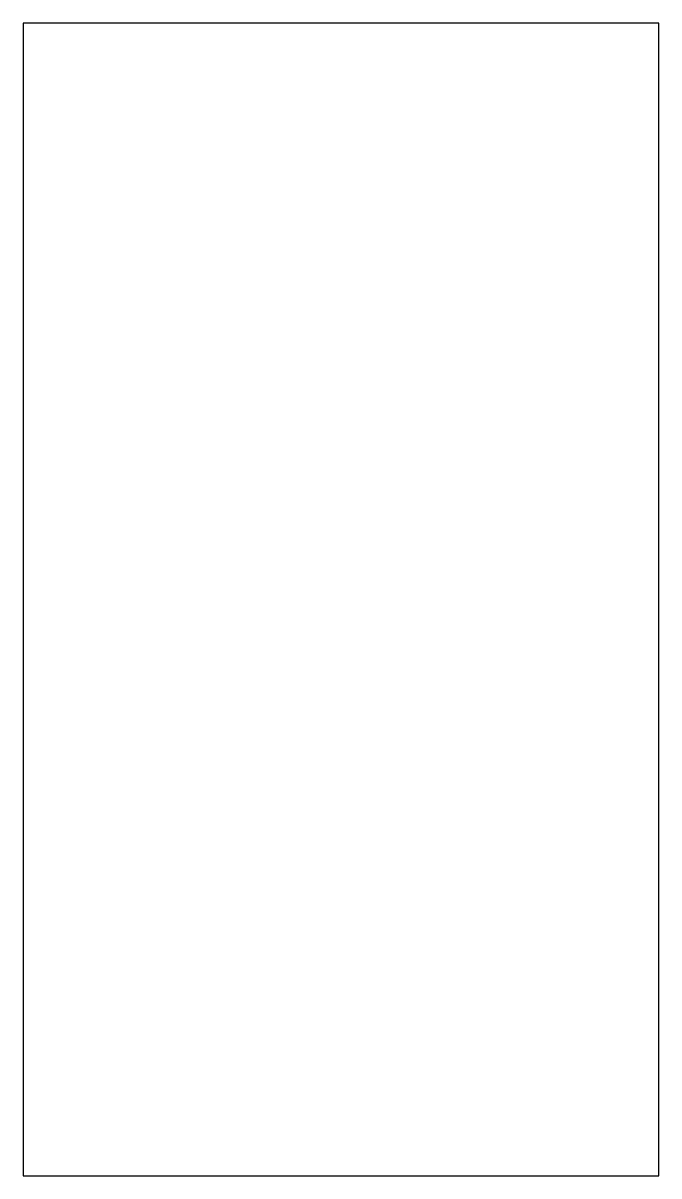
# Model space of a CAD drawing. Header units: millimetres. Extents: x 0 to 634, y 0 to 1150.
import ezdxf

# ---------------------------------------------------------------- set-up
doc = ezdxf.new("R2010")
doc.units = ezdxf.units.MM
doc.layers.add('OUTLINE', color=5, linetype='Continuous')

msp = doc.modelspace()

# ---------------------------------------------------------------- linework, layer by layer
at = {"layer": 'OUTLINE'}
msp.add_lwpolyline([(0, 0), (633.7, 0), (633.7, 1150), (0, 1150), (0, 0)], close=True, dxfattribs=at)

doc.saveas('drawing.dxf')
